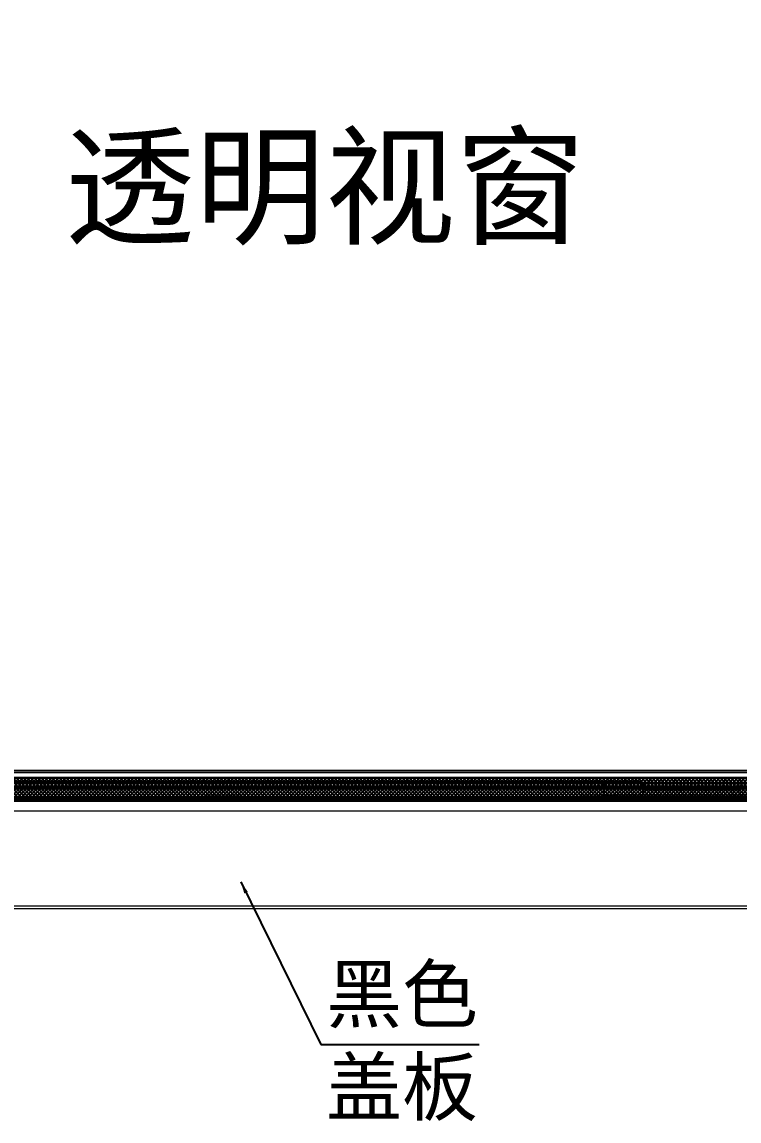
# Model space of a CAD drawing. Header units: millimetres. Extents: x 20850 to 34255, y -4073 to 3090.
# Drawn here: x 23609.5 to 23699.6, y 2439.4 to 2577.5 of the extents above; entities that cross this region are included whole.
import ezdxf

# ---------------------------------------------------------------- set-up
doc = ezdxf.new("R2010")
doc.units = ezdxf.units.MM
doc.header["$LTSCALE"] = 0.2
for name, color, linetype in [('Cover lens', 171, 'Continuous'), ('Sensor', 7, 'Continuous'), ('下铁框', 5, 'Continuous'), ('保护膜', 200, 'Continuous')]:
    doc.layers.add(name, color=color, linetype=linetype)
for name, color, linetype, lineweight in [('DIM（标注）', 3, 'Continuous', 0), ('标注', 6, 'Continuous', 18), ('胶框', 7, 'Continuous', 5)]:
    doc.layers.add(name, color=color, linetype=linetype, lineweight=lineweight)
doc.styles.add('ARIAL', font='arial.ttf')
doc.styles.get("Standard").update_dxf_attribs({"font": 'simkai.ttf', "width": 0.58, "height": 8})
doc.styles.add('宋体3.5', font='', dxfattribs={"height": 3.5})
doc.styles.get('宋体3.5').set_extended_font_data('SimSun')
doc.dimstyles.new('ISO-25', dxfattribs={"dimtxt": 2.5, "dimasz": 2.5, "dimexe": 1.25, "dimexo": 0.625, "dimtad": 1, "dimtxsty": 'Standard', "dimcen": 2.5, "dimadec": 0, "dimazin": 0, "dimtfac": 1, "dimtmove": 0, "dimatfit": 3, "dimfxl": 1, "dimarcsym": 0})

# ---------------------------------------------------------------- blocks, each defined once
blk = doc.blocks.new('7')
at = {"layer": '下铁框', "color": 4}
for p, q in [((-3071.29, 1829.16), (-3071.29, 2056.71)), ((-3071.09, 1829.16), (-3071.09, 2056.71)), ((-3071.59, 1992.5), (-3071.29, 1992.5)), ((-3071.59, 1992.5), (-3071.59, 1988.3)), ((-3071.59, 1988.3), (-3071.29, 1988.3)), ((-3071.59, 1945.23), (-3071.29, 1945.23)), ((-3071.59, 1945.23), (-3071.59, 1941.03)), ((-3071.59, 1941.03), (-3071.29, 1941.03))]:
    blk.add_line(p, q, dxfattribs=at)
blk = doc.blocks.new('A$C16496DF1')
at = {"layer": '胶框', "color": 7, "lineweight": 0}
for p, q in [((142.7, 14.83), (142.7, 241.73)), ((142.7, 14.83), (142.7, 241.73)), ((140.71, 20.27), (140.71, 240.75)), ((141.48, 20.27), (141.48, 241.15)), ((143, 177.17), (142.7, 177.17)), ((143, 174.17), (143, 177.17)), ((143, 174.17), (142.7, 174.17)), ((143, 129.9), (142.7, 129.9)), ((143, 126.9), (143, 129.9)), ((143, 126.9), (142.7, 126.9))]:
    blk.add_line(p, q, dxfattribs=at)
at = {"layer": 'DIM（标注）', "color": 4, "linetype": 'Continuous'}
blk.add_blockref('7', (3214.04, -1814.78), dxfattribs=at)
blk = doc.blocks.new('fsddfdsfsfsdf')
h = blk.add_hatch()
h.set_pattern_fill('ANSI37', scale=0.1, angle=-90, style=0)
h.set_pattern_definition([(315, (14380.16406, 7288.82405), (0.224506403, 0.224506403), []), (45, (14380.16406, 7288.82405), (-0.224506403, 0.224506403), [])])
edge = h.paths.add_edge_path()
edge.add_line((14808.9353, 2352.5214), (15036.4433, 2352.5214))
edge.add_arc((15036.4433, 2353.1214), 0.6, -90, 0)
edge.add_line((15037.0433, 2353.1214), (15037.0433, 2494.9214))
edge.add_arc((15036.4433, 2494.9214), 0.6, 0, 90)
edge.add_line((15036.4433, 2495.5214), (14808.9353, 2495.5214))
edge.add_arc((14808.9353, 2495.0214), 0.5, 90, 180)
edge.add_line((14808.4353, 2495.0214), (14808.4353, 2353.0214))
edge.add_arc((14808.9353, 2353.0214), 0.5, 180, 270)
h.paths.add_polyline_path([(14816.0153, 2355.4414), (14816.0153, 2492.6014), (15034.7613, 2492.6014), (15034.7613, 2355.4414)], flags=16)
at = {"color": 7, "lineweight": 0}
for p, q in [((14814.7873, 2354.9414), (14975.4433, 2354.9414)), ((14970.7433, 2354.9414), (14970.7433, 2353.2414)), ((14819.9873, 2354.2414), (14970.7433, 2354.2414)), ((14975.7433, 2353.2414), (14975.7433, 2354.6414)), ((14975.7433, 2353.9514), (14987.7433, 2353.9514)), ((14987.7433, 2353.2414), (14987.7433, 2354.6414)), ((14809.3433, 2353.0214), (15036.2433, 2353.0214)), ((14809.3433, 2353.0214), (15036.2433, 2353.0214)), ((14809.3433, 2352.8214), (15036.2433, 2352.8214)), ((14809.3433, 2352.8214), (15036.2433, 2352.8214)), ((14921.4183, 2352.5214), (14921.4183, 2352.8214)), ((14921.4183, 2352.5214), (14924.4183, 2352.5214)), ((14924.4183, 2352.5214), (14924.4183, 2352.8214)), ((14968.6833, 2352.5214), (14968.6833, 2352.8214)), ((14968.6833, 2352.5214), (14971.6833, 2352.5214)), ((14992.7433, 2353.2414), (14970.7433, 2353.2414)), ((14971.6833, 2352.5214), (14971.6833, 2352.8214))]:
    blk.add_line(p, q, dxfattribs=at)
at = {"color": 7}
blk.add_lwpolyline([(14808.9353, 2352.5214), (15036.4433, 2352.5214, 0.41421356), (15037.0433, 2353.1214), (15037.0433, 2494.9214, 0.41421356), (15036.4433, 2495.5214), (14808.9353, 2495.5214, 0.41421356), (14808.4353, 2495.0214), (14808.4353, 2353.0214, 0.41421356)], format="xyb", close=True, dxfattribs=at)
at = {"ltscale": 3}
blk.add_lwpolyline([(14808.7152, 2366.0524), (14808.7154, 2485.4542, 0.19891536), (14808.6568, 2485.5956), (14808.4939, 2485.7585, -0.198915), (14808.4353, 2485.817), (14808.4353, 2495.0214, -0.41421356), (14808.9353, 2495.5214), (15036.4853, 2495.5214, -0.41421356), (15036.9853, 2495.0214), (15036.9853, 2353.1214, -0.41421356), (15036.4853, 2352.6214), (14808.9353, 2352.6214, -0.41421356), (14808.4353, 2353.1214), (14808.4353, 2365.5655, -0.198915), (14808.4939, 2365.624), (14808.5687, 2365.6989)], format="xyb", dxfattribs=at)
at = {"color": 7}
for points in [[(14810.2853, 2493.7014), (14810.2853, 2354.3414), (15035.8613, 2354.3414), (15035.8613, 2493.7014)], [(14816.0153, 2355.4414), (14816.0153, 2492.6014), (15034.7613, 2492.6014), (15034.7613, 2355.4414)], [(14817.2853, 2356.3414), (15033.8613, 2356.3414), (15033.8613, 2491.7014), (14817.2853, 2491.7014)]]:
    blk.add_lwpolyline(points, close=True, dxfattribs=at)
at = {"color": 7, "lineweight": 0}
blk.add_arc((14975.4433, 2354.6414), 0.3, 0, 90, dxfattribs=at)
at = {"layer": '标注', "color": 6}
for points in [[(15035.8613, 2493.9014), (15035.8613, 2354.1414), (14810.0613, 2354.1414), (14810.0613, 2493.9014)], [(15035.8613, 2493.9014), (15035.8613, 2354.1414), (14810.0613, 2354.1414), (14810.0613, 2493.9014)], [(15035.8613, 2493.9014), (15035.8613, 2354.1414), (14813.7613, 2354.1414), (14813.7613, 2493.9014)], [(15035.8613, 2493.9014), (15035.8613, 2354.1414), (14813.7613, 2354.1414), (14813.7613, 2493.9014)], [(15033.8613, 2491.7014), (15033.8613, 2356.3414), (14817.2853, 2356.3414), (14817.2853, 2491.7014)], [(15033.8613, 2491.7014), (15033.8613, 2356.3414), (14817.2853, 2356.3414), (14817.2853, 2491.7014)]]:
    blk.add_lwpolyline(points, close=True, dxfattribs=at)
at = {"color": 7, "linetype": 'Continuous', "rotation": 270}
blk.add_blockref('7', (12979.7378, -718.5193), dxfattribs=at)
at = {"layer": '标注', "color": 1, "rotation": 270}
blk.add_blockref('A$C16496DF1', (14794.5056, 2495.5214), dxfattribs=at)

msp = doc.modelspace()

# ---------------------------------------------------------------- linework, layer by layer
at = {"layer": 'Cover lens', "linetype": 'Continuous', "lineweight": 0}
msp.add_lwpolyline([(23757.3036, 2636.1615), (23517.5036, 2636.1615, 0.41421356), (23507.5036, 2626.1615), (23507.5036, 2476.1615, 0.41421356), (23517.5036, 2466.1615), (23757.3036, 2466.1615, 0.41421356), (23767.3036, 2476.1615), (23767.3036, 2626.1615, 0.41421356)], format="xyb", close=True, dxfattribs=at)
msp.add_lwpolyline([(23528.8156, 2619.1415), (23745.9916, 2619.1415), (23745.9916, 2483.1815), (23528.8156, 2483.1815)], close=True, dxfattribs=at)
at = {"layer": 'Sensor', "color": 7, "linetype": 'Continuous', "lineweight": 0}
msp.add_lwpolyline([(23749.9936, 2623.1415), (23520.5036, 2623.1415), (23520.5036, 2478.4315), (23749.9936, 2478.4315)], close=True, dxfattribs=at)
at = {"layer": '保护膜', "linetype": 'Continuous', "lineweight": 0}
msp.add_lwpolyline([(23502.8036, 2470.4615), (23502.8036, 2467.4615, 0.41421356), (23503.8036, 2466.4615), (23757.3036, 2466.4615, 0.41421356), (23767.0036, 2476.1615), (23767.0036, 2626.1615, 0.41421356), (23757.3036, 2635.8615), (23517.5036, 2635.8615, 0.41421356), (23507.8036, 2626.1615), (23507.8036, 2472.4615, -0.41421356), (23506.8036, 2471.4615), (23503.8036, 2471.4615, 0.41421356)], format="xyb", close=True, dxfattribs=at)

# ---------------------------------------------------------------- block references
at = {"color": 1, "lineweight": 15}
msp.add_blockref('fsddfdsfsfsdf', (8711.8303, 127.1401), dxfattribs=at)

# ---------------------------------------------------------------- texts
at = {"lineweight": 15, "attachment_point": 1, "style": '宋体3.5'}
for s, insert, char_height, width in [('透明视窗', (23614.8114, 2562.8703), 12, 82.01368), ('黑色盖板', (23647.6723, 2458.89), 7, 26.537237)]:
    msp.add_mtext(s, dxfattribs=dict(at, insert=insert, char_height=char_height, width=width))

# ---------------------------------------------------------------- leaders
at = {"layer": 'DIM（标注）', "color": 4}
msp.add_leader([(23636.9629, 2469.4782), (23647.0235, 2449.0603), (23666.9082, 2449.0603)], dimstyle='ISO-25', override={"dimtxt": 7, "dimasz": 1.5, "dimexe": 1.5, "dimexo": 0.5, "dimgap": 0.2, "dimzin": 1, "dimdsep": 46, "dimtxsty": 'ARIAL', "dimcen": 0.5, "dimclrd": 256, "dimclre": 256, "dimclrt": 256, "dimtol": 1, "dimtp": 0.15, "dimtm": 0.15, "dimfxl": 0.18, "dimtfillclr": 1, "dimtolj": 1}, dxfattribs=at)

doc.saveas('drawing.dxf')
